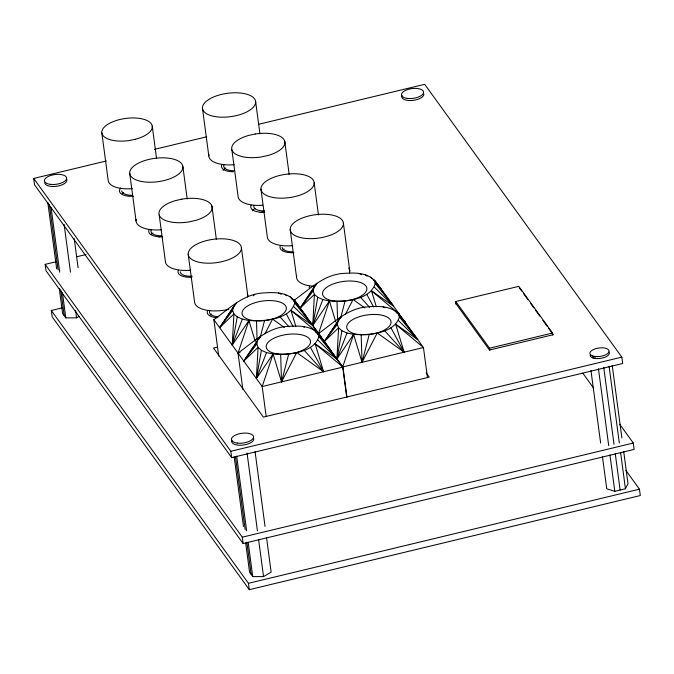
<?xml version="1.0" encoding="UTF-8"?>
<svg xmlns="http://www.w3.org/2000/svg" width="674" height="674" viewBox="0 0 674 674"><rect width="100%" height="100%" fill="white"/><g stroke="black" fill="none" stroke-linecap="round" stroke-linejoin="round"><path stroke-width="1.01" d="M255.252 341.457L248.917 320.538L242.345 319.122L232.235 345.08L233.912 313.924L219.648 327.657L236.33 303.115L233.448 306.805L232.623 310.495L233.912 313.924L237.231 316.873L232.235 345.08L248.917 320.538C263.492 321.473 289.828 319.931 294.707 303.03L293.409 299.601C285.523 291.69 273.088 292.289 262.759 293.005C243.137 294.209 228.966 308.97 213.86 319.644L218.705 355.956M258.765 339.098L260.493 336.553L257.611 340.244L256.786 343.934L258.075 347.371L261.394 350.312L256.398 378.527L273.088 353.985C287.655 354.92 313.991 353.37 318.869 336.478L317.58 333.04C309.686 325.138 297.251 325.736 286.93 326.452C267.308 327.648 253.129 342.417 238.023 353.092L242.867 389.404M335.762 321.894L329.434 300.975L322.863 299.559L312.744 325.517L314.421 294.361L300.157 308.094L316.847 283.552L313.958 287.242L313.132 290.932L314.421 294.361L317.74 297.31L312.744 325.517L329.434 300.975C344.01 301.91 370.338 300.368 375.216 283.468L373.927 280.039C366.041 272.127 353.597 272.734 343.277 273.442C323.655 274.647 309.476 289.416 294.37 300.082L342.695 366.968L346.714 397.053M401.99 319.333L405.074 322.096L398.09 313.477L417.661 339.519L395.672 324.287L404.114 352.182L377.246 332.964L362.039 362.317L353.597 334.422L347.026 333.007L336.916 358.964L338.592 327.808L324.32 341.533L341.01 316.999L338.121 320.689L337.295 324.371L338.592 327.808L341.903 330.749L336.916 358.964L353.597 334.422C368.173 335.357 394.509 333.807 399.379 316.915L398.09 313.477C390.204 305.575 377.769 306.173 367.44 306.889C347.818 308.085 333.638 322.854 318.532 333.529L329.434 300.975M260.189 337.463L264.562 320.521M288.725 353.96L281.521 381.88L273.088 353.985L266.516 352.569L261.394 350.312M340.707 317.901L345.071 300.958M369.242 334.397L362.039 362.317L361.171 334.894M248.917 320.538L238.023 353.092L240.054 352.603M273.088 353.985L262.186 386.531L266.196 416.616M353.597 334.422L342.695 366.968L423.449 347.531L427.468 377.617M266.516 352.569L256.398 378.527L258.075 347.371L243.811 361.096L257.611 340.244M602.446 456.593L606.735 488.785L614.806 491.321L625.43 488.76L627.991 483.671L623.694 451.47M264.966 333.756L272.566 319.08L284.318 327.488M345.476 314.194L353.075 299.517L364.836 307.934M233.448 306.805L219.648 327.657L232.623 310.495M313.958 287.242L300.157 308.094L313.132 290.932M338.121 320.689L324.32 341.533L337.295 324.371M253.593 346.714L243.811 361.096L256.786 343.934M254.738 345.021L257.62 340.791M253.272 295.861L254.755 294.437M59.287 288.531L62.615 313.461L65.791 317.858L76.583 317.842L79.119 316.376M245.69 543.118L249.565 572.201L252.75 576.599L263.542 576.582L271.15 572.167L266.575 537.894M258.883 124.243L424.704 84.317L621.832 357.136L622.683 363.505L231.679 457.646L34.551 184.819L33.7 178.458L106.374 160.96M154.481 149.375L206.682 136.814M619.743 424.291L633.299 443.045L634.141 449.406L243.137 543.547L46.009 270.729L45.158 264.36L56.422 261.655M76.895 256.727L86.104 254.502M158.778 237.012L161.853 236.271M260.113 212.613L264.208 211.628M625.902 470.418L639.449 489.181L640.3 495.542L249.296 589.683L52.168 316.864L51.317 310.495L62.581 307.782M217.592 347.068L213.498 348.054L263.382 417.096L429.237 377.162L426.162 372.899M456.18 304.496L455.784 301.514L518.795 286.349L552.528 333.032L552.79 335.02M455.784 301.514L489.518 348.205L552.528 333.032M33.7 178.458L230.828 451.277L621.832 357.136M45.158 264.36L242.295 537.186L633.299 443.045M51.317 310.495L248.445 583.322L639.449 489.181M592.893 356.024L594.923 356.462A9.672 4.255 -7.6 0 0 609.069 351.424A9.672 4.255 -7.6 0 0 595.934 348.601A9.672 4.255 -7.6 0 0 592.893 356.024L593.154 358.02L595.184 358.45A9.672 4.255 -7.6 0 0 605.808 356.866A9.672 4.255 -7.6 0 0 608.951 351.98M317.74 297.31L322.863 299.559M341.903 330.749L347.026 333.007M237.231 316.873L242.345 319.122M358.913 273.425L361.778 274.697M373.219 279.794L375.123 280.645L423.449 347.531L395.672 324.287M383.085 306.864L384.989 307.715M396.43 312.812L399.286 314.084L399.564 316.157M278.404 292.988L281.26 294.26M291.749 298.927L294.605 300.208L306.392 316.51M302.567 326.427L304.471 327.278M315.912 332.375L318.768 333.647L331.153 350.783M376.328 306.788L371.509 290.848L393.498 306.08L373.927 280.039L380.911 288.649L375.418 282.49M297.857 306.459L300.393 308.212L293.409 299.601L318.195 332.846M295.819 326.351L290.991 310.411L312.989 325.635L294.707 303.03M322.871 340.488L324.556 341.659L317.58 333.04L342.94 367.086L346.95 397.18M280.662 354.457L281.521 381.88L296.728 352.527L323.596 371.745L315.154 343.85L337.152 359.082L318.869 336.478M371.509 290.848L399.286 314.084M290.991 310.411L318.768 333.647M315.154 343.85L342.94 367.086L262.186 386.531L213.86 319.644M365.485 274.832L367.027 276.214M284.976 294.395L286.517 295.776M298.085 306.139L300.393 308.212L295.591 302.82M321.473 338.896L324.556 341.659L314.261 330.1M374.39 287.158L393.498 306.08L375.216 283.468M398.553 320.597L417.661 339.519L399.379 316.915M293.881 306.721L312.989 325.635M318.044 340.159L337.152 359.082M360.472 297.251L369.512 307.226M384.635 330.69L404.114 352.182L390.928 327.733M279.963 316.805L289.003 326.789M304.126 350.253L323.596 371.745L310.411 347.295M370.607 277.09L371.981 278.632M394.77 310.537L396.144 312.079M399.581 315.929L400.954 317.471M402.327 319.013L405.074 322.096M290.098 296.653L294.218 301.278M582.783 373.135L593.255 387.626M519.266 287.688L521.693 291.05M523.513 293.569L527.75 299.441M530.783 303.637L533.816 307.833M535.636 310.352L539.882 316.224M542.915 320.42L547.162 326.292M548.375 327.977L553.219 334.692L489.467 350.033L455.514 303.039M366.757 294.285L373.598 306.965M286.248 313.848L293.08 326.528M612.194 365.266L621.891 437.974M609.077 366.201L619.33 443.062M620.577 452.406L625.43 488.76M603.761 367.482L614.022 444.343M615.269 453.686L620.114 490.04M598.453 368.762L608.706 445.624M609.953 454.967L614.806 491.321M594.923 356.462L595.184 358.45M590.938 370.388L600.644 443.088M489.518 348.205L489.787 350.194M343.411 223.237A26.808 11.795 -7.6 0 1 304.168 238.242A26.808 11.795 -7.6 0 1 302.837 217.82A26.808 11.795 -7.6 0 1 343.411 223.237L349.781 270.956M314.16 182.747A26.808 11.795 -7.6 0 1 274.916 197.76A26.808 11.795 -7.6 0 1 273.585 177.338A26.808 11.795 -7.6 0 1 314.16 182.747L318.448 214.913M284.748 141.287L289.18 174.482M290.199 229.632L296.568 277.351M255.657 101.782A26.808 11.795 -7.6 0 1 216.413 116.787A26.808 11.795 -7.6 0 1 215.082 96.374A26.808 11.795 -7.6 0 1 255.657 101.782L259.945 133.949M260.948 189.141L267.317 236.869A26.808 11.795 -7.6 0 0 292.71 245.665M231.856 149.645L238.225 197.372A26.808 11.795 -7.6 0 0 262.708 205.241M241.41 247.796A26.808 11.795 -7.6 0 1 202.166 262.801A26.808 11.795 -7.6 0 1 200.835 242.379A26.808 11.795 -7.6 0 1 241.41 247.796L247.779 295.515M255.075 451.69L265.05 526.47M202.444 108.177L208.814 155.905M247.046 452.987L257.443 530.885M258.546 539.192L263.542 576.582M211.906 206.025L216.337 239.219M236.675 456.121L246.65 530.901M248.175 542.326L252.75 576.599M235.496 457.031L245.201 529.739M246.861 542.199L251.158 574.4M234.181 456.913L243.474 526.504M230.828 451.277L231.679 457.646M242.295 537.186L243.137 543.547M248.445 583.322L249.296 589.683M182.907 166.823A26.808 11.795 -7.6 0 1 143.663 181.828A26.808 11.795 -7.6 0 1 142.332 161.415A26.808 11.795 -7.6 0 1 182.907 166.823L187.195 198.99M188.198 254.182L194.567 301.91A26.808 11.795 -7.6 0 0 228.798 309.273M152.24 126.063L156.528 158.23M159.199 214.989L165.56 262.717A26.808 11.795 -7.6 0 0 190.666 270.232M129.694 173.218L136.064 220.946M101.858 133.014L108.228 180.742A25.427 11.188 -7.6 0 0 132.323 188.636M74.216 238.647L78.1 267.73M64.114 224.366L70.484 272.144M75.614 310.571L76.583 317.842M51.106 207.769L59.7 272.161M62.463 292.929L65.791 317.858M49.379 204.525L58.107 269.962M60.736 289.694L64.207 315.659M47.787 202.326L56.658 268.8M337.008 301.455L337.59 319.729M256.499 321.009L257.106 340.311M253.828 438.816A11.172 4.912 -7.6 0 1 241.612 445.194A11.172 4.912 -7.6 0 1 231.949 440.164M66.414 178.846A11.172 4.912 -7.6 0 1 57.551 186.1A11.172 4.912 -7.6 0 1 44.703 182.738M423.879 94.124A11.172 4.912 -7.6 0 1 411.662 100.493A11.172 4.912 -7.6 0 1 401.999 95.464M593.154 358.02A9.672 4.255 -7.6 0 1 590.146 355.35M133.427 196.26A15.637 6.883 -7.6 0 1 120.756 187.979M162.678 236.743A15.637 6.883 -7.6 0 1 149.156 229.699M191.93 277.225A15.637 6.883 -7.6 0 1 178.408 270.181M217.239 317.715A15.637 6.883 -7.6 0 1 207.651 310.663M233.431 171.76A15.637 6.883 -7.6 0 1 221.906 164.658M264.68 212.184A15.637 6.883 -7.6 0 1 251.158 205.14M293.931 252.666A15.637 6.883 -7.6 0 1 280.401 245.622M309.248 287.95A15.637 6.883 -7.6 0 1 309.652 286.105M122.196 193.733A15.637 6.883 -7.6 0 1 123.679 192.562M151.439 234.215A15.637 6.883 -7.6 0 1 152.931 233.052M209.943 315.188A15.637 6.883 -7.6 0 1 211.434 314.017M282.692 250.147A15.637 6.883 -7.6 0 1 284.184 248.976M252.371 210.886A15.637 6.883 -7.6 0 1 254.932 208.493M223.119 170.404A15.637 6.883 -7.6 0 1 225.68 168.003M161.187 235.79A13.404 5.897 -7.6 0 1 151.313 229.699M131.935 195.3A13.404 5.897 -7.6 0 1 121.708 190.793M192.157 276.214A13.404 5.897 -7.6 0 1 180.211 271.757M218.856 316.738A13.404 5.897 -7.6 0 1 209.816 310.663M292.406 251.773A13.539 5.956 -7.6 0 1 282.069 247.215M264.419 210.81A12.536 5.518 -7.6 0 1 253.946 205.621M233.937 170.741A13.404 5.897 -7.6 0 1 224.063 164.658M234.207 164.7A26.808 11.795 -7.6 0 1 208.94 154.338M348.669 268.016A26.808 11.795 -7.6 0 1 349.418 273.324M313.233 286.239A26.808 11.795 -7.6 0 1 296.695 275.784M247.24 293.519A26.808 11.795 -7.6 0 1 247.653 297.082M161.457 229.741A26.808 11.795 -7.6 0 1 136.19 219.379M181.837 199.142L175.139 200.692A26.808 11.795 -7.6 0 0 159.907 216.438A26.808 11.795 -7.6 0 0 189.268 221.872L195.965 220.322A26.808 11.795 -7.6 0 0 211.198 204.576A26.808 11.795 -7.6 0 0 181.837 199.142M255.286 133.983L248.546 135.457A26.808 11.795 -7.6 0 0 232.479 151.111A26.808 11.795 -7.6 0 0 261.318 156.941L268.058 155.467A26.808 11.795 -7.6 0 0 284.125 139.821A26.808 11.795 -7.6 0 0 255.286 133.983M135.247 139.316L128.785 140.596A25.427 11.188 -7.6 0 1 103.484 128.018A25.427 11.188 -7.6 0 1 145.23 119.77A25.427 11.188 -7.6 0 1 135.247 139.316M407.264 98.387A11.172 4.912 -7.6 0 0 423.609 92.127A11.172 4.912 -7.6 0 0 406.708 89.878A11.172 4.912 -7.6 0 0 407.264 98.387M50.255 184.339A11.172 4.912 -7.6 0 0 66.608 178.088A11.172 4.912 -7.6 0 0 49.699 175.83A11.172 4.912 -7.6 0 0 50.255 184.339M237.214 443.079A11.172 4.912 -7.6 0 0 253.559 436.828A11.172 4.912 -7.6 0 0 236.658 434.57A11.172 4.912 -7.6 0 0 237.214 443.079M334.178 301.017A22.343 9.832 -7.6 0 0 366.875 288.514A22.343 9.832 -7.6 0 0 333.066 283.998A22.343 9.832 -7.6 0 0 334.178 301.017M358.341 334.464A22.343 9.832 -7.6 0 0 391.046 321.953A22.343 9.832 -7.6 0 0 357.228 317.446A22.343 9.832 -7.6 0 0 358.341 334.464M253.66 320.58A22.343 9.832 -7.6 0 0 286.366 308.077A22.343 9.832 -7.6 0 0 252.548 303.561A22.343 9.832 -7.6 0 0 253.66 320.58M277.823 354.019A22.343 9.832 -7.6 0 0 310.529 341.516A22.343 9.832 -7.6 0 0 276.711 337.008A22.343 9.832 -7.6 0 0 277.823 354.019"/></g></svg>
